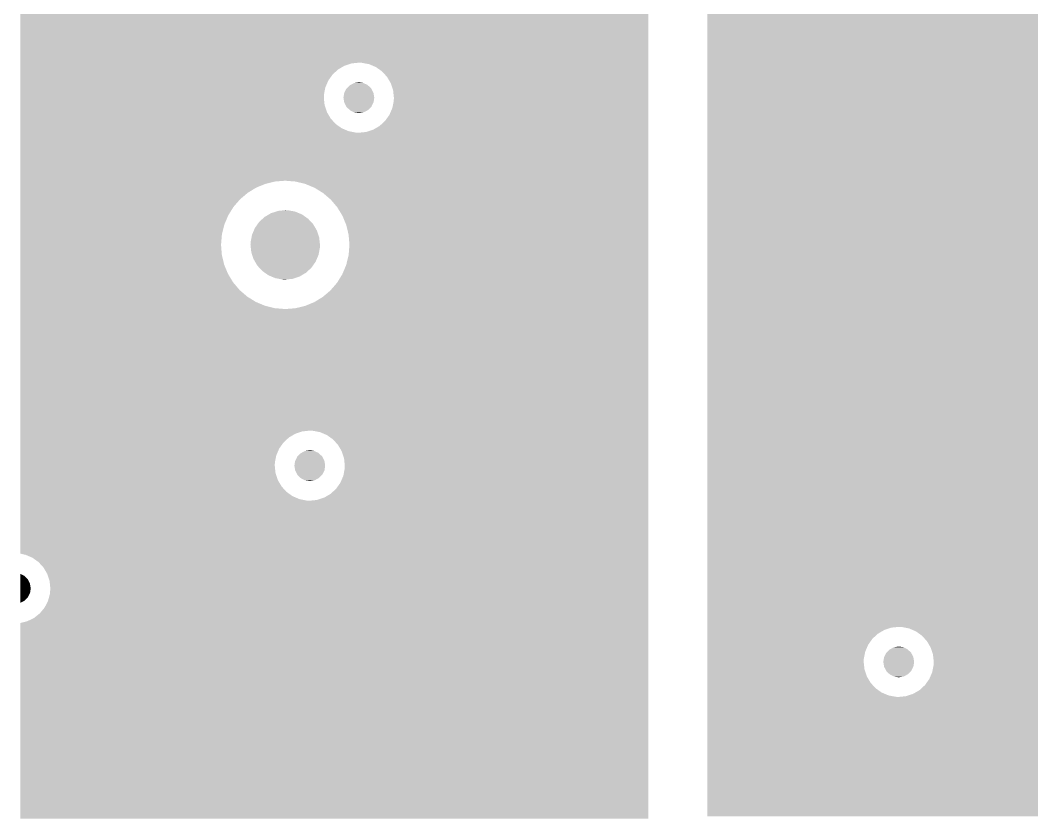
# Model space of a CAD drawing. Extents: x 295 to 953, y 10 to 290.
# Drawn here: x 703.16 to 729.34, y 189.28 to 209.8 of the extents above; entities that cross this region are included whole.
import ezdxf

# ---------------------------------------------------------------- set-up
doc = ezdxf.new("R2010")
doc.units = 0
doc.header["$LTSCALE"] = 5
doc.header["$MEASUREMENT"] = 0
doc.layers.add('FROMC1', color=7, linetype='CONTINUOUS')

msp = doc.modelspace()

# ---------------------------------------------------------------- linework, layer by layer
at = {"layer": 'FROMC1'}
for points in [[(720.94, 209.537), (720.94, 210.66), (797.937, 209.537), (797.937, 210.66)], [(703.16, 209.065), (703.16, 210.063), (719.416, 209.065), (719.416, 210.063)], [(720.94, 209.517), (720.94, 209.537), (788.39, 209.517), (788.758, 209.537)], [(720.94, 209.456), (720.94, 209.517), (788.027, 209.456), (788.39, 209.517)], [(720.94, 209.356), (720.94, 209.456), (787.673, 209.356), (788.027, 209.456)], [(720.94, 209.217), (720.94, 209.356), (787.333, 209.217), (787.673, 209.356)], [(720.94, 209.042), (720.94, 209.217), (787.009, 209.042), (787.333, 209.217)], [(703.16, 208.702), (703.16, 209.065), (719.416, 208.702), (719.416, 209.065)], [(720.94, 208.832), (720.94, 209.042), (786.707, 208.832), (787.009, 209.042)], [(703.16, 208.682), (703.16, 208.702), (711.732, 208.682), (711.923, 208.702)], [(703.16, 208.622), (703.16, 208.682), (711.55, 208.622), (711.732, 208.682)], [(703.16, 208.525), (703.16, 208.622), (711.384, 208.525), (711.55, 208.622)], [(712.002, 208.698), (711.923, 208.702), (719.416, 208.698), (719.416, 208.702)], [(712.191, 208.661), (712.002, 208.698), (719.416, 208.661), (719.416, 208.698)], [(712.367, 208.586), (712.191, 208.661), (719.416, 208.586), (719.416, 208.661)], [(720.94, 208.59), (720.94, 208.832), (786.43, 208.59), (786.707, 208.832)], [(703.16, 208.395), (703.16, 208.525), (711.243, 208.395), (711.384, 208.525)], [(703.16, 208.239), (703.16, 208.395), (711.132, 208.239), (711.243, 208.395)], [(712.523, 208.475), (712.367, 208.586), (719.416, 208.475), (719.416, 208.586)], [(712.652, 208.333), (712.523, 208.475), (719.416, 208.333), (719.416, 208.475)], [(720.94, 208.319), (720.94, 208.59), (786.182, 208.319), (786.43, 208.59)], [(703.16, 208.063), (703.16, 208.239), (711.056, 208.063), (711.132, 208.239)], [(711.605, 208.033), (711.685, 208.115), (712.243, 208.033), (712.158, 208.115)], [(711.685, 208.115), (711.697, 208.121), (712.158, 208.115), (712.152, 208.121)], [(711.697, 208.121), (711.797, 208.174), (712.152, 208.121), (712.044, 208.174)], [(711.797, 208.174), (711.817, 208.177), (712.044, 208.174), (712.038, 208.177)], [(711.817, 208.177), (711.923, 208.194), (712.038, 208.177), (711.923, 208.194)], [(712.749, 208.168), (712.652, 208.333), (719.416, 208.168), (719.416, 208.333)], [(712.809, 207.986), (712.749, 208.168), (719.416, 207.986), (719.416, 208.168)], [(720.94, 208.022), (720.94, 208.319), (785.964, 208.022), (786.182, 208.319)], [(703.16, 207.875), (703.16, 208.063), (711.019, 207.875), (711.056, 208.063)], [(703.16, 207.795), (703.16, 207.875), (711.016, 207.795), (711.019, 207.875)], [(711.524, 207.795), (711.541, 207.91), (712.321, 207.795), (712.303, 207.91)], [(711.541, 207.91), (711.546, 207.92), (712.303, 207.91), (712.301, 207.92)], [(711.546, 207.92), (711.596, 208.024), (712.301, 207.92), (712.247, 208.024)], [(711.596, 208.024), (711.605, 208.033), (712.247, 208.024), (712.243, 208.033)], [(712.829, 207.795), (712.809, 207.986), (719.416, 207.795), (719.416, 207.986)], [(720.94, 207.703), (720.94, 208.022), (785.781, 207.703), (785.964, 208.022)], [(703.16, 207.604), (703.16, 207.795), (711.036, 207.604), (711.016, 207.795)], [(703.16, 207.422), (703.16, 207.604), (711.096, 207.422), (711.036, 207.604)], [(711.542, 207.68), (711.524, 207.795), (712.304, 207.68), (712.321, 207.795)], [(711.544, 207.67), (711.542, 207.68), (712.299, 207.67), (712.304, 207.68)], [(711.598, 207.566), (711.544, 207.67), (712.249, 207.566), (712.299, 207.67)], [(712.789, 207.527), (712.826, 207.715), (719.416, 207.527), (719.416, 207.715)], [(712.826, 207.715), (712.829, 207.795), (719.416, 207.715), (719.416, 207.795)], [(720.94, 207.632), (720.94, 207.703), (785.75, 207.632), (785.781, 207.703)], [(720.94, 207.612), (720.94, 207.632), (735.207, 207.612), (735.418, 207.632)], [(720.94, 207.552), (720.94, 207.612), (735.003, 207.552), (735.207, 207.612)], [(703.16, 207.257), (703.16, 207.422), (711.193, 207.257), (711.096, 207.422)], [(711.602, 207.557), (711.598, 207.566), (712.24, 207.557), (712.249, 207.566)], [(711.687, 207.475), (711.602, 207.557), (712.16, 207.475), (712.24, 207.557)], [(711.693, 207.469), (711.687, 207.475), (712.148, 207.469), (712.16, 207.475)], [(711.801, 207.416), (711.693, 207.469), (712.048, 207.416), (712.148, 207.469)], [(711.808, 207.413), (711.801, 207.416), (712.028, 207.413), (712.048, 207.416)], [(711.923, 207.396), (711.808, 207.413), (711.923, 207.396), (712.028, 207.413)], [(712.602, 207.195), (712.713, 207.351), (719.416, 207.195), (719.416, 207.351)], [(712.713, 207.351), (712.789, 207.527), (719.416, 207.351), (719.416, 207.527)], [(720.94, 207.454), (720.94, 207.552), (734.815, 207.454), (735.003, 207.552)], [(720.94, 207.323), (720.94, 207.454), (734.649, 207.323), (734.815, 207.454)], [(720.94, 207.162), (720.94, 207.323), (734.511, 207.162), (734.649, 207.323)], [(703.16, 207.115), (703.16, 207.257), (711.322, 207.115), (711.193, 207.257)], [(703.16, 207.004), (703.16, 207.115), (711.478, 207.004), (711.322, 207.115)], [(712.295, 206.968), (712.461, 207.065), (719.416, 206.968), (719.416, 207.065)], [(712.461, 207.065), (712.602, 207.195), (719.416, 207.065), (719.416, 207.195)], [(720.94, 206.978), (720.94, 207.162), (734.407, 206.978), (734.511, 207.162)], [(703.16, 206.929), (703.16, 207.004), (711.655, 206.929), (711.478, 207.004)], [(703.16, 206.892), (703.16, 206.929), (711.843, 206.892), (711.655, 206.929)], [(703.16, 206.888), (703.16, 206.892), (711.923, 206.888), (711.843, 206.892)], [(703.16, 205.646), (703.16, 206.888), (719.416, 205.646), (719.416, 206.888)], [(711.923, 206.888), (712.113, 206.908), (719.416, 206.888), (719.416, 206.908)], [(712.113, 206.908), (712.295, 206.968), (719.416, 206.908), (719.416, 206.968)], [(720.94, 206.777), (720.94, 206.978), (734.339, 206.777), (734.407, 206.978)], [(720.94, 206.567), (720.94, 206.777), (734.311, 206.567), (734.339, 206.777)], [(720.94, 206.525), (720.94, 206.567), (734.31, 206.525), (734.311, 206.567)], [(720.94, 206.314), (720.94, 206.525), (734.33, 206.314), (734.31, 206.525)], [(720.94, 206.111), (720.94, 206.314), (734.39, 206.111), (734.33, 206.314)], [(720.94, 205.923), (720.94, 206.111), (734.488, 205.923), (734.39, 206.111)], [(720.94, 205.757), (720.94, 205.923), (734.62, 205.757), (734.488, 205.923)], [(720.94, 205.619), (720.94, 205.757), (734.781, 205.619), (734.62, 205.757)], [(703.16, 205.626), (703.16, 205.646), (709.759, 205.626), (710.018, 205.646)], [(703.16, 205.565), (703.16, 205.626), (709.506, 205.565), (709.759, 205.626)], [(703.16, 205.467), (703.16, 205.565), (709.266, 205.467), (709.506, 205.565)], [(710.287, 205.624), (710.018, 205.646), (719.416, 205.624), (719.416, 205.646)], [(710.539, 205.562), (710.287, 205.624), (719.416, 205.562), (719.416, 205.624)], [(710.778, 205.462), (710.539, 205.562), (719.416, 205.462), (719.416, 205.562)], [(720.94, 205.514), (720.94, 205.619), (734.965, 205.514), (734.781, 205.619)], [(720.94, 205.447), (720.94, 205.514), (735.166, 205.447), (734.965, 205.514)], [(703.16, 205.331), (703.16, 205.467), (709.045, 205.331), (709.266, 205.467)], [(703.16, 205.163), (703.16, 205.331), (708.847, 205.163), (709.045, 205.331)], [(710.999, 205.325), (710.778, 205.462), (719.416, 205.325), (719.416, 205.462)], [(711.196, 205.156), (710.999, 205.325), (719.416, 205.156), (719.416, 205.325)], [(720.94, 205.418), (720.94, 205.447), (735.376, 205.418), (735.166, 205.447)], [(720.94, 205.121), (720.94, 205.418), (785.606, 205.121), (785.522, 205.418)], [(720.94, 205.418), (720.94, 205.418), (735.418, 205.418), (735.376, 205.418)], [(703.16, 204.966), (703.16, 205.163), (708.677, 204.966), (708.847, 205.163)], [(703.16, 204.746), (703.16, 204.966), (708.541, 204.746), (708.677, 204.966)], [(711.364, 204.958), (711.196, 205.156), (719.416, 204.958), (719.416, 205.156)], [(711.499, 204.736), (711.364, 204.958), (719.416, 204.736), (719.416, 204.958)], [(720.94, 204.93), (720.94, 205.121), (785.684, 204.93), (785.606, 205.121)], [(703.16, 204.506), (703.16, 204.746), (708.44, 204.506), (708.541, 204.746)], [(709.432, 204.661), (709.482, 204.707), (710.61, 204.661), (710.545, 204.707)], [(709.482, 204.707), (709.59, 204.771), (710.545, 204.707), (710.454, 204.771)], [(709.59, 204.771), (709.646, 204.804), (710.454, 204.771), (710.376, 204.804)], [(709.646, 204.804), (709.772, 204.845), (710.376, 204.804), (710.279, 204.845)], [(709.772, 204.845), (709.828, 204.864), (710.279, 204.845), (710.182, 204.864)], [(709.828, 204.864), (709.989, 204.881), (710.182, 204.864), (710.091, 204.881)], [(709.989, 204.881), (710.018, 204.884), (710.091, 204.881), (710.018, 204.884)], [(711.598, 204.496), (711.499, 204.736), (719.416, 204.496), (719.416, 204.736)], [(720.94, 204.91), (720.94, 204.93), (735.118, 204.91), (735.418, 204.93)], [(720.94, 204.849), (720.94, 204.91), (734.825, 204.849), (735.118, 204.91)], [(720.94, 204.749), (720.94, 204.849), (734.542, 204.749), (734.825, 204.849)], [(720.94, 204.613), (720.94, 204.749), (734.275, 204.613), (734.542, 204.749)], [(703.16, 204.254), (703.16, 204.506), (708.378, 204.254), (708.44, 204.506)], [(709.232, 204.422), (709.301, 204.521), (710.798, 204.422), (710.74, 204.521)], [(709.301, 204.521), (709.342, 204.578), (710.74, 204.521), (710.687, 204.578)], [(709.342, 204.578), (709.432, 204.661), (710.687, 204.578), (710.61, 204.661)], [(711.658, 204.244), (711.598, 204.496), (719.416, 204.244), (719.416, 204.496)], [(720.94, 204.441), (720.94, 204.613), (734.029, 204.441), (734.275, 204.613)], [(720.94, 204.237), (720.94, 204.441), (733.809, 204.237), (734.029, 204.441)], [(703.16, 203.985), (703.16, 204.254), (708.356, 203.985), (708.378, 204.254)], [(709.121, 204.059), (709.144, 204.175), (710.909, 204.059), (710.896, 204.175)], [(709.144, 204.175), (709.157, 204.246), (710.896, 204.175), (710.873, 204.246)], [(709.157, 204.246), (709.204, 204.356), (710.873, 204.246), (710.837, 204.356)], [(709.204, 204.356), (709.232, 204.422), (710.837, 204.356), (710.798, 204.422)], [(711.679, 203.985), (711.658, 204.244), (719.416, 203.985), (719.416, 204.244)], [(720.94, 204.006), (720.94, 204.237), (733.618, 204.006), (733.809, 204.237)], [(703.16, 203.726), (703.16, 203.985), (708.377, 203.726), (708.356, 203.985)], [(709.118, 203.985), (709.121, 204.059), (710.917, 203.985), (710.909, 204.059)], [(709.126, 203.911), (709.118, 203.985), (710.914, 203.911), (710.917, 203.985)], [(709.139, 203.795), (709.126, 203.911), (710.892, 203.795), (710.914, 203.911)], [(711.657, 203.716), (711.679, 203.985), (719.416, 203.716), (719.416, 203.985)], [(720.94, 203.751), (720.94, 204.006), (733.46, 203.751), (733.618, 204.006)], [(703.16, 203.474), (703.16, 203.726), (708.437, 203.474), (708.377, 203.726)], [(709.162, 203.724), (709.139, 203.795), (710.878, 203.724), (710.892, 203.795)], [(709.199, 203.614), (709.162, 203.724), (710.831, 203.614), (710.878, 203.724)], [(711.595, 203.464), (711.657, 203.716), (719.416, 203.464), (719.416, 203.716)], [(720.94, 203.477), (720.94, 203.751), (733.338, 203.477), (733.46, 203.751)], [(703.16, 203.234), (703.16, 203.474), (708.536, 203.234), (708.437, 203.474)], [(709.237, 203.548), (709.199, 203.614), (710.803, 203.548), (710.831, 203.614)], [(709.295, 203.449), (709.237, 203.548), (710.734, 203.449), (710.803, 203.548)], [(709.348, 203.392), (709.295, 203.449), (710.694, 203.392), (710.734, 203.449)], [(709.425, 203.309), (709.348, 203.392), (710.603, 203.309), (710.694, 203.392)], [(711.494, 203.224), (711.595, 203.464), (719.416, 203.224), (719.416, 203.464)], [(720.94, 203.19), (720.94, 203.477), (733.254, 203.19), (733.338, 203.477)], [(703.16, 203.012), (703.16, 203.234), (708.671, 203.012), (708.536, 203.234)], [(709.49, 203.263), (709.425, 203.309), (710.553, 203.263), (710.603, 203.309)], [(709.581, 203.199), (709.49, 203.263), (710.445, 203.199), (710.553, 203.263)], [(709.659, 203.166), (709.581, 203.199), (710.389, 203.166), (710.445, 203.199)], [(709.756, 203.125), (709.659, 203.166), (710.263, 203.125), (710.389, 203.166)], [(709.853, 203.106), (709.756, 203.125), (710.207, 203.106), (710.263, 203.125)], [(711.358, 203.004), (711.494, 203.224), (719.416, 203.004), (719.416, 203.224)], [(720.94, 202.893), (720.94, 203.19), (733.21, 202.893), (733.254, 203.19)], [(703.16, 202.814), (703.16, 203.012), (708.839, 202.814), (708.671, 203.012)], [(709.944, 203.089), (709.853, 203.106), (710.046, 203.089), (710.207, 203.106)], [(710.018, 203.086), (709.944, 203.089), (710.018, 203.086), (710.046, 203.089)], [(711.188, 202.807), (711.358, 203.004), (719.416, 202.807), (719.416, 203.004)], [(720.94, 202.715), (720.94, 202.893), (733.203, 202.715), (733.21, 202.893)], [(703.16, 202.645), (703.16, 202.814), (709.036, 202.645), (708.839, 202.814)], [(703.16, 202.508), (703.16, 202.645), (709.257, 202.508), (709.036, 202.645)], [(710.769, 202.503), (710.991, 202.639), (719.416, 202.503), (719.416, 202.639)], [(710.991, 202.639), (711.188, 202.807), (719.416, 202.639), (719.416, 202.807)], [(720.94, 202.416), (720.94, 202.715), (733.223, 202.416), (733.203, 202.715)], [(703.16, 202.408), (703.16, 202.508), (709.496, 202.408), (709.257, 202.508)], [(703.16, 202.346), (703.16, 202.408), (709.748, 202.346), (709.496, 202.408)], [(703.16, 202.324), (703.16, 202.346), (710.018, 202.324), (709.748, 202.346)], [(710.018, 202.324), (710.276, 202.344), (719.416, 202.324), (719.416, 202.344)], [(710.276, 202.344), (710.529, 202.404), (719.416, 202.344), (719.416, 202.404)], [(710.529, 202.404), (710.769, 202.503), (719.416, 202.404), (719.416, 202.503)], [(720.94, 202.122), (720.94, 202.416), (733.283, 202.122), (733.223, 202.416)], [(703.16, 199.177), (703.16, 202.324), (719.416, 199.177), (719.416, 202.324)], [(720.94, 201.839), (720.94, 202.122), (733.383, 201.839), (733.283, 202.122)], [(720.94, 201.573), (720.94, 201.839), (733.52, 201.573), (733.383, 201.839)], [(720.94, 201.327), (720.94, 201.573), (733.692, 201.327), (733.52, 201.573)], [(720.94, 201.106), (720.94, 201.327), (733.895, 201.106), (733.692, 201.327)], [(720.94, 200.915), (720.94, 201.106), (734.126, 200.915), (733.895, 201.106)], [(720.94, 200.758), (720.94, 200.915), (734.381, 200.758), (734.126, 200.915)], [(720.94, 200.636), (720.94, 200.758), (734.655, 200.636), (734.381, 200.758)], [(720.94, 200.552), (720.94, 200.636), (734.943, 200.552), (734.655, 200.636)], [(720.94, 200.507), (720.94, 200.552), (735.239, 200.507), (734.943, 200.552)], [(720.94, 200.5), (720.94, 200.507), (735.418, 200.5), (735.239, 200.507)], [(720.94, 199.54), (720.94, 200.5), (797.937, 199.54), (797.937, 200.5)], [(720.94, 199.53), (720.94, 199.54), (784.177, 199.53), (784.226, 199.54)], [(720.94, 199.342), (720.94, 199.53), (783.725, 199.342), (784.177, 199.53)], [(720.94, 199.322), (720.94, 199.342), (737.658, 199.322), (737.958, 199.342)], [(720.94, 199.261), (720.94, 199.322), (737.365, 199.261), (737.658, 199.322)], [(720.94, 199.161), (720.94, 199.261), (737.082, 199.161), (737.365, 199.261)], [(703.16, 199.157), (703.16, 199.177), (710.462, 199.157), (710.653, 199.177)], [(703.16, 199.097), (703.16, 199.157), (710.28, 199.097), (710.462, 199.157)], [(703.16, 199), (703.16, 199.097), (710.114, 199), (710.28, 199.097)], [(703.16, 198.87), (703.16, 199), (709.973, 198.87), (710.114, 199)], [(710.732, 199.173), (710.653, 199.177), (719.416, 199.173), (719.416, 199.177)], [(710.921, 199.136), (710.732, 199.173), (719.416, 199.136), (719.416, 199.173)], [(711.097, 199.061), (710.921, 199.136), (719.416, 199.061), (719.416, 199.136)], [(711.253, 198.95), (711.097, 199.061), (719.416, 198.95), (719.416, 199.061)], [(711.382, 198.808), (711.253, 198.95), (719.416, 198.808), (719.416, 198.95)], [(720.94, 199.025), (720.94, 199.161), (736.815, 199.025), (737.082, 199.161)], [(720.94, 198.853), (720.94, 199.025), (736.569, 198.853), (736.815, 199.025)], [(703.16, 198.714), (703.16, 198.87), (709.862, 198.714), (709.973, 198.87)], [(703.16, 198.538), (703.16, 198.714), (709.786, 198.538), (709.862, 198.714)], [(711.479, 198.643), (711.382, 198.808), (719.416, 198.643), (719.416, 198.808)], [(720.94, 198.649), (720.94, 198.853), (736.349, 198.649), (736.569, 198.853)], [(703.16, 198.35), (703.16, 198.538), (709.749, 198.35), (709.786, 198.538)], [(710.276, 198.395), (710.326, 198.499), (711.031, 198.395), (710.977, 198.499)], [(710.326, 198.499), (710.335, 198.508), (710.977, 198.499), (710.973, 198.508)], [(710.335, 198.508), (710.415, 198.59), (710.973, 198.508), (710.888, 198.59)], [(710.415, 198.59), (710.427, 198.596), (710.888, 198.59), (710.882, 198.596)], [(710.427, 198.596), (710.527, 198.649), (710.882, 198.596), (710.774, 198.649)], [(710.527, 198.649), (710.547, 198.652), (710.774, 198.649), (710.768, 198.652)], [(710.547, 198.652), (710.653, 198.669), (710.768, 198.652), (710.653, 198.669)], [(711.539, 198.461), (711.479, 198.643), (719.416, 198.461), (719.416, 198.643)], [(711.559, 198.27), (711.539, 198.461), (719.416, 198.27), (719.416, 198.461)], [(720.94, 198.418), (720.94, 198.649), (736.158, 198.418), (736.349, 198.649)], [(720.94, 198.163), (720.94, 198.418), (736, 198.163), (736.158, 198.418)], [(703.16, 198.27), (703.16, 198.35), (709.746, 198.27), (709.749, 198.35)], [(703.16, 198.079), (703.16, 198.27), (709.766, 198.079), (709.746, 198.27)], [(710.254, 198.27), (710.271, 198.385), (711.051, 198.27), (711.033, 198.385)], [(710.272, 198.155), (710.254, 198.27), (711.034, 198.155), (711.051, 198.27)], [(710.271, 198.385), (710.276, 198.395), (711.033, 198.385), (711.031, 198.395)], [(710.274, 198.145), (710.272, 198.155), (711.029, 198.145), (711.034, 198.155)], [(711.519, 198.002), (711.556, 198.19), (719.416, 198.002), (719.416, 198.19)], [(711.556, 198.19), (711.559, 198.27), (719.416, 198.19), (719.416, 198.27)], [(720.94, 197.889), (720.94, 198.163), (735.878, 197.889), (736, 198.163)], [(703.16, 197.897), (703.16, 198.079), (709.826, 197.897), (709.766, 198.079)], [(703.16, 197.732), (703.16, 197.897), (709.923, 197.732), (709.826, 197.897)], [(710.328, 198.041), (710.274, 198.145), (710.979, 198.041), (711.029, 198.145)], [(710.332, 198.032), (710.328, 198.041), (710.97, 198.032), (710.979, 198.041)], [(710.417, 197.95), (710.332, 198.032), (710.89, 197.95), (710.97, 198.032)], [(710.423, 197.944), (710.417, 197.95), (710.878, 197.944), (710.89, 197.95)], [(710.531, 197.891), (710.423, 197.944), (710.778, 197.891), (710.878, 197.944)], [(710.538, 197.888), (710.531, 197.891), (710.758, 197.888), (710.778, 197.891)], [(710.653, 197.871), (710.538, 197.888), (710.653, 197.871), (710.758, 197.888)], [(711.443, 197.826), (711.519, 198.002), (719.416, 197.826), (719.416, 198.002)], [(720.94, 197.602), (720.94, 197.889), (735.794, 197.602), (735.878, 197.889)], [(703.16, 197.635), (703.16, 197.732), (710.011, 197.635), (709.923, 197.732)], [(703.16, 197.59), (703.16, 197.635), (710.052, 197.59), (710.011, 197.635)], [(711.191, 197.54), (711.332, 197.67), (719.416, 197.54), (719.416, 197.67)], [(711.332, 197.67), (711.443, 197.826), (719.416, 197.67), (719.416, 197.826)], [(703.16, 197.479), (703.16, 197.59), (710.208, 197.479), (710.052, 197.59)], [(703.16, 197.404), (703.16, 197.479), (710.385, 197.404), (710.208, 197.479)], [(703.16, 197.367), (703.16, 197.404), (710.573, 197.367), (710.385, 197.404)], [(703.16, 197.363), (703.16, 197.367), (710.653, 197.363), (710.573, 197.367)], [(710.653, 197.363), (710.843, 197.383), (719.416, 197.363), (719.416, 197.383)], [(710.843, 197.383), (711.025, 197.443), (719.416, 197.383), (719.416, 197.443)], [(711.025, 197.443), (711.191, 197.54), (719.416, 197.443), (719.416, 197.54)], [(720.94, 197.305), (720.94, 197.602), (735.75, 197.305), (735.794, 197.602)], [(703.16, 195.993), (703.16, 197.363), (719.416, 195.993), (719.416, 197.363)], [(720.94, 197.127), (720.94, 197.305), (735.743, 197.127), (735.75, 197.305)], [(720.94, 196.828), (720.94, 197.127), (735.763, 196.828), (735.743, 197.127)], [(720.94, 196.534), (720.94, 196.828), (735.823, 196.534), (735.763, 196.828)], [(720.94, 196.251), (720.94, 196.534), (735.923, 196.251), (735.823, 196.534)], [(720.94, 195.985), (720.94, 196.251), (736.06, 195.985), (735.923, 196.251)], [(703.301, 195.961), (703.16, 195.993), (719.416, 195.961), (719.416, 195.993)], [(703.477, 195.886), (703.301, 195.961), (719.416, 195.886), (719.416, 195.961)], [(703.633, 195.775), (703.477, 195.886), (719.416, 195.775), (719.416, 195.886)], [(720.94, 195.739), (720.94, 195.985), (736.232, 195.739), (736.06, 195.985)], [(703.762, 195.633), (703.633, 195.775), (719.416, 195.633), (719.416, 195.775)], [(703.859, 195.468), (703.762, 195.633), (719.416, 195.468), (719.416, 195.633)], [(720.94, 195.518), (720.94, 195.739), (736.435, 195.518), (736.232, 195.739)], [(703.16, 195.472), (703.16, 195.473), (703.161, 195.472), (703.16, 195.473)], [(703.16, 195.421), (703.16, 195.472), (703.262, 195.421), (703.161, 195.472)], [(703.16, 195.333), (703.16, 195.421), (703.353, 195.333), (703.262, 195.421)], [(703.16, 195.22), (703.16, 195.333), (703.411, 195.22), (703.353, 195.333)], [(703.919, 195.286), (703.859, 195.468), (719.416, 195.286), (719.416, 195.468)], [(703.939, 195.095), (703.919, 195.286), (719.416, 195.095), (719.416, 195.286)], [(720.94, 195.327), (720.94, 195.518), (736.666, 195.327), (736.435, 195.518)], [(720.94, 195.17), (720.94, 195.327), (736.921, 195.17), (736.666, 195.327)], [(703.16, 195.095), (703.16, 195.22), (703.431, 195.095), (703.411, 195.22)], [(703.16, 194.982), (703.16, 195.095), (703.415, 194.982), (703.431, 195.095)], [(703.928, 194.951), (703.939, 195.095), (719.416, 194.951), (719.416, 195.095)], [(720.94, 195.048), (720.94, 195.17), (737.195, 195.048), (736.921, 195.17)], [(720.94, 194.964), (720.94, 195.048), (737.483, 194.964), (737.195, 195.048)], [(703.16, 194.868), (703.16, 194.982), (703.36, 194.868), (703.415, 194.982)], [(703.16, 194.776), (703.16, 194.868), (703.272, 194.776), (703.36, 194.868)], [(703.16, 194.718), (703.16, 194.776), (703.161, 194.718), (703.272, 194.776)], [(703.79, 194.596), (703.878, 194.766), (719.416, 194.596), (719.416, 194.766)], [(703.878, 194.766), (703.928, 194.951), (719.416, 194.766), (719.416, 194.951)], [(720.94, 194.919), (720.94, 194.964), (737.779, 194.919), (737.483, 194.964)], [(720.94, 194.912), (720.94, 194.919), (737.958, 194.912), (737.779, 194.919)], [(720.94, 194.097), (720.94, 194.912), (778.233, 194.097), (779.048, 194.912)], [(703.16, 194.717), (703.16, 194.718), (703.16, 194.717), (703.161, 194.718)], [(703.668, 194.448), (703.79, 194.596), (719.416, 194.448), (719.416, 194.596)], [(703.16, 194.197), (703.346, 194.244), (719.416, 194.197), (719.416, 194.244)], [(703.346, 194.244), (703.518, 194.329), (719.416, 194.244), (719.416, 194.329)], [(703.518, 194.329), (703.668, 194.448), (719.416, 194.329), (719.416, 194.448)], [(703.16, 189.136), (703.16, 194.197), (719.416, 189.136), (719.416, 194.197)], [(720.94, 194.077), (720.94, 194.097), (725.702, 194.077), (725.893, 194.097)], [(720.94, 194.017), (720.94, 194.077), (725.52, 194.017), (725.702, 194.077)], [(720.94, 193.92), (720.94, 194.017), (725.354, 193.92), (725.52, 194.017)], [(725.972, 194.093), (725.893, 194.097), (731.574, 194.093), (731.608, 194.097)], [(726.058, 194.077), (725.972, 194.093), (731.417, 194.077), (731.574, 194.093)], [(726.161, 194.056), (726.058, 194.077), (731.355, 194.056), (731.417, 194.077)], [(726.253, 194.017), (726.161, 194.056), (731.235, 194.017), (731.355, 194.056)], [(726.337, 193.981), (726.253, 194.017), (731.173, 193.981), (731.235, 194.017)], [(726.422, 193.92), (726.337, 193.981), (731.069, 193.92), (731.173, 193.981)], [(720.94, 193.79), (720.94, 193.92), (725.213, 193.79), (725.354, 193.92)], [(720.94, 193.634), (720.94, 193.79), (725.102, 193.634), (725.213, 193.79)], [(726.493, 193.87), (726.422, 193.92), (731.015, 193.87), (731.069, 193.92)], [(726.565, 193.79), (726.493, 193.87), (730.928, 193.79), (731.015, 193.87)], [(726.622, 193.728), (726.565, 193.79), (730.884, 193.728), (730.928, 193.79)], [(726.677, 193.634), (726.622, 193.728), (730.817, 193.634), (730.884, 193.728)], [(720.94, 193.458), (720.94, 193.634), (725.026, 193.458), (725.102, 193.634)], [(720.94, 193.27), (720.94, 193.458), (724.989, 193.27), (725.026, 193.458)], [(725.575, 193.428), (725.655, 193.51), (726.213, 193.428), (726.128, 193.51)], [(725.655, 193.51), (725.667, 193.516), (726.128, 193.51), (726.122, 193.516)], [(725.667, 193.516), (725.767, 193.569), (726.122, 193.516), (726.014, 193.569)], [(725.767, 193.569), (725.787, 193.572), (726.014, 193.569), (726.008, 193.572)], [(725.787, 193.572), (725.893, 193.589), (726.008, 193.572), (725.893, 193.589)], [(726.719, 193.563), (726.677, 193.634), (730.786, 193.563), (730.817, 193.634)], [(726.754, 193.458), (726.719, 193.563), (730.741, 193.458), (730.786, 193.563)], [(726.779, 193.381), (726.754, 193.458), (730.726, 193.381), (730.741, 193.458)], [(720.94, 193.19), (720.94, 193.27), (724.986, 193.19), (724.989, 193.27)], [(720.94, 192.999), (720.94, 193.19), (725.006, 192.999), (724.986, 193.19)], [(725.494, 193.19), (725.511, 193.305), (726.291, 193.19), (726.273, 193.305)], [(725.512, 193.075), (725.494, 193.19), (726.274, 193.075), (726.291, 193.19)], [(725.511, 193.305), (725.516, 193.315), (726.273, 193.305), (726.271, 193.315)], [(725.516, 193.315), (725.566, 193.419), (726.271, 193.315), (726.217, 193.419)], [(725.566, 193.419), (725.575, 193.428), (726.217, 193.419), (726.213, 193.428)], [(726.791, 193.27), (726.779, 193.381), (730.704, 193.27), (730.726, 193.381)], [(726.799, 193.19), (726.791, 193.27), (730.701, 193.19), (730.704, 193.27)], [(726.796, 193.11), (726.799, 193.19), (730.709, 193.11), (730.701, 193.19)], [(720.94, 192.817), (720.94, 192.999), (725.066, 192.817), (725.006, 192.999)], [(725.514, 193.065), (725.512, 193.075), (726.269, 193.065), (726.274, 193.075)], [(725.568, 192.961), (725.514, 193.065), (726.219, 192.961), (726.269, 193.065)], [(725.572, 192.952), (725.568, 192.961), (726.21, 192.952), (726.219, 192.961)], [(725.657, 192.87), (725.572, 192.952), (726.13, 192.87), (726.21, 192.952)], [(726.714, 192.817), (726.759, 192.922), (730.781, 192.817), (730.746, 192.922)], [(726.759, 192.922), (726.774, 192.999), (730.746, 192.922), (730.721, 192.999)], [(726.774, 192.999), (726.796, 193.11), (730.721, 192.999), (730.709, 193.11)], [(720.94, 192.652), (720.94, 192.817), (725.163, 192.652), (725.066, 192.817)], [(725.663, 192.864), (725.657, 192.87), (726.118, 192.864), (726.13, 192.87)], [(725.771, 192.811), (725.663, 192.864), (726.018, 192.811), (726.118, 192.864)], [(725.778, 192.808), (725.771, 192.811), (725.998, 192.808), (726.018, 192.811)], [(725.893, 192.791), (725.778, 192.808), (725.893, 192.791), (725.998, 192.808)], [(726.616, 192.652), (726.683, 192.746), (730.878, 192.652), (730.823, 192.746)], [(726.683, 192.746), (726.714, 192.817), (730.823, 192.746), (730.781, 192.817)], [(720.94, 192.51), (720.94, 192.652), (725.292, 192.51), (725.163, 192.652)], [(720.94, 192.399), (720.94, 192.51), (725.448, 192.399), (725.292, 192.51)], [(720.94, 192.324), (720.94, 192.399), (725.625, 192.324), (725.448, 192.399)], [(726.265, 192.363), (726.327, 192.399), (731.247, 192.363), (731.163, 192.399)], [(726.327, 192.399), (726.431, 192.46), (731.163, 192.399), (731.078, 192.46)], [(726.431, 192.46), (726.486, 192.51), (731.078, 192.46), (731.007, 192.51)], [(726.486, 192.51), (726.572, 192.59), (731.007, 192.51), (730.935, 192.59)], [(726.572, 192.59), (726.616, 192.652), (730.935, 192.59), (730.878, 192.652)], [(720.94, 192.287), (720.94, 192.324), (725.813, 192.287), (725.625, 192.324)], [(720.94, 192.283), (720.94, 192.287), (725.893, 192.283), (725.813, 192.287)], [(720.94, 191.022), (720.94, 192.283), (775.158, 191.022), (776.419, 192.283)], [(725.893, 192.283), (725.926, 192.287), (731.608, 192.283), (731.528, 192.287)], [(725.926, 192.287), (726.083, 192.303), (731.528, 192.287), (731.443, 192.303)], [(726.083, 192.303), (726.145, 192.324), (731.443, 192.303), (731.34, 192.324)], [(726.145, 192.324), (726.265, 192.363), (731.34, 192.324), (731.247, 192.363)], [(720.94, 190.65), (720.94, 191.022), (774.259, 190.65), (775.158, 191.022)], [(720.94, 190.64), (720.94, 190.65), (756.979, 190.64), (757.028, 190.65)], [(720.94, 190.295), (720.94, 190.64), (756.156, 190.295), (756.979, 190.64)], [(720.94, 190.287), (720.94, 190.295), (756.146, 190.287), (756.156, 190.295)], [(720.94, 190.267), (720.94, 190.287), (745.387, 190.267), (745.578, 190.287)], [(720.94, 190.207), (720.94, 190.267), (745.205, 190.207), (745.387, 190.267)], [(720.94, 190.11), (720.94, 190.207), (745.039, 190.11), (745.205, 190.207)], [(720.94, 189.98), (720.94, 190.11), (744.898, 189.98), (745.039, 190.11)], [(720.94, 189.824), (720.94, 189.98), (744.787, 189.824), (744.898, 189.98)], [(720.94, 189.648), (720.94, 189.824), (744.711, 189.648), (744.787, 189.824)], [(720.94, 189.46), (720.94, 189.648), (744.674, 189.46), (744.711, 189.648)], [(720.94, 189.38), (720.94, 189.46), (744.671, 189.38), (744.674, 189.46)], [(720.94, 189.189), (720.94, 189.38), (744.691, 189.189), (744.671, 189.38)]]:
    msp.add_solid(points, dxfattribs=at)

doc.saveas('drawing.dxf')
